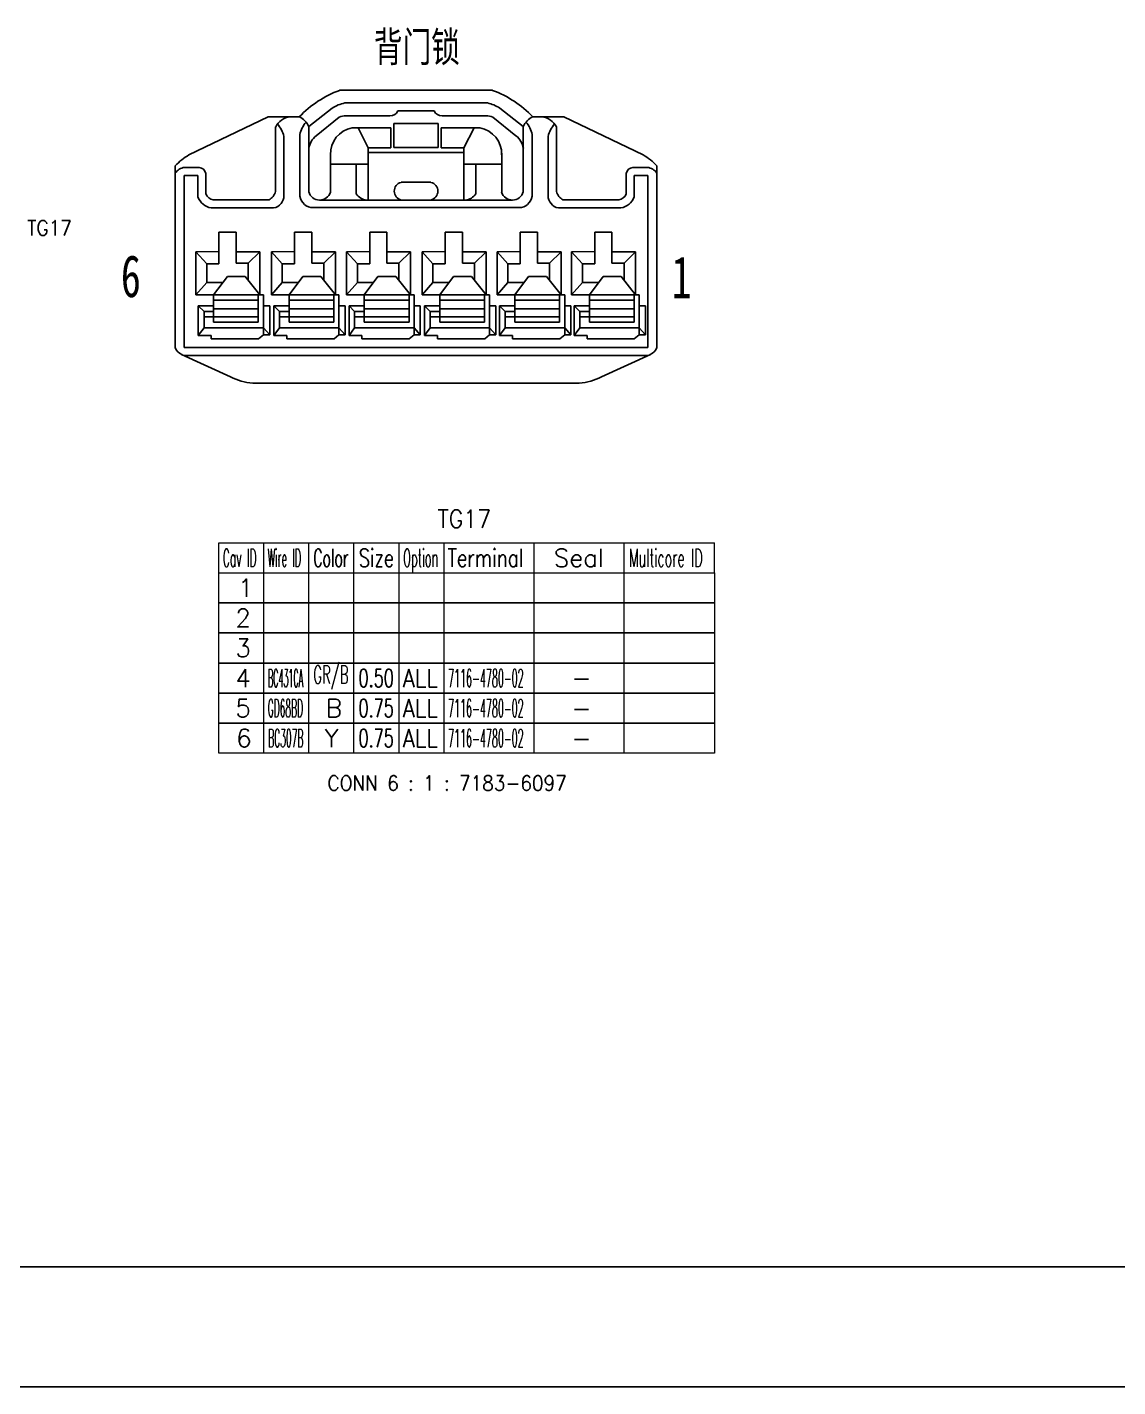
# Model space of a CAD drawing. Header units: inches. Extents: x 47316 to 59086, y 3141 to 11743.
# Drawn here: x 51535.4 to 51717, y 4313.7 to 4540 of the extents above; entities that cross this region are included whole.
import ezdxf

# ---------------------------------------------------------------- set-up
doc = ezdxf.new("R2010")
doc.units = ezdxf.units.IN
doc.header["$MEASUREMENT"] = 0
doc.layers.add('_BLACK_HOLE', color=7, linetype='Continuous')
doc.styles.add('MtX_FangSong_GB2312', font='')
doc.styles.get("Standard").update_dxf_attribs({"font": ''})
doc.styles.get('MtX_FangSong_GB2312').set_extended_font_data('FangSong_GB2312')
doc.styles.get('Standard').set_extended_font_data('SimSun')

msp = doc.modelspace()

# ---------------------------------------------------------------- linework, layer by layer
at = {"layer": '_BLACK_HOLE'}
for p, q in [((51600.14, 4529.51), (51587.4, 4529.51)), ((51600.14, 4529.51), (51612.88, 4529.51)), ((51600.14, 4527.41), (51588.26, 4527.41)), ((51600.14, 4527.41), (51612.02, 4527.41)), ((51575.51, 4525.09), (51562.32, 4518.77)), ((51580.68, 4525.09), (51575.51, 4525.09)), ((51586.18, 4526.54), (51582.28, 4523.49)), ((51587.36, 4525.05), (51583.5, 4521.95)), ((51588.49, 4525.28), (51595.79, 4525.28)), ((51597.12, 4526.08), (51600.14, 4526.08)), ((51603.16, 4526.08), (51600.14, 4526.08)), ((51611.79, 4525.28), (51604.49, 4525.28)), ((51612.92, 4525.05), (51616.77, 4521.95)), ((51614.09, 4526.54), (51618, 4523.49)), ((51619.6, 4525.09), (51624.77, 4525.09)), ((51624.77, 4525.09), (51637.96, 4518.77)), ((51576.76, 4523.42), (51576.76, 4512.66)), ((51582.28, 4523.49), (51582.28, 4512.6)), ((51589.49, 4523.24), (51595.93, 4523.24)), ((51590.48, 4523.24), (51592.16, 4519.96)), ((51595.93, 4523.24), (51595.93, 4519.96)), ((51600.14, 4524.01), (51596.43, 4523.99)), ((51596.43, 4523.99), (51596.43, 4519.97)), ((51600.14, 4524.01), (51600.14, 4524.01)), ((51600.14, 4524.01), (51603.85, 4523.99)), ((51603.85, 4523.99), (51603.85, 4519.97)), ((51610.79, 4523.24), (51604.35, 4523.24)), ((51604.35, 4523.24), (51604.35, 4519.96)), ((51609.8, 4523.24), (51608.12, 4519.96)), ((51618, 4523.49), (51618, 4512.6)), ((51623.52, 4523.42), (51623.52, 4512.66)), ((51578.13, 4521.85), (51578.13, 4511.94)), ((51580.78, 4522.18), (51580.78, 4512.27)), ((51619.5, 4522.18), (51619.5, 4512.27)), ((51622.15, 4521.85), (51622.15, 4511.94)), ((51585.88, 4512.57), (51585.88, 4519.07)), ((51595.93, 4519.96), (51592.16, 4519.96)), ((51592.16, 4519.96), (51592.16, 4511.24)), ((51592.16, 4519.16), (51600.14, 4519.16)), ((51596.43, 4519.97), (51600.14, 4519.97)), ((51603.85, 4519.97), (51600.14, 4519.97)), ((51608.12, 4519.16), (51600.14, 4519.16)), ((51604.35, 4519.96), (51608.12, 4519.96)), ((51608.12, 4519.96), (51608.12, 4511.24)), ((51614.4, 4512.57), (51614.4, 4519.07)), ((51560.04, 4516.96), (51560.04, 4486.69)), ((51561.63, 4516.68), (51564.05, 4516.68)), ((51585.88, 4517.24), (51592.16, 4517.24)), ((51590.16, 4517.24), (51590.19, 4512.29)), ((51614.4, 4517.24), (51608.12, 4517.24)), ((51610.11, 4517.24), (51610.09, 4512.29)), ((51638.65, 4516.68), (51636.23, 4516.68)), ((51640.24, 4516.96), (51640.24, 4486.69)), ((51561.55, 4486.71), (51561.55, 4515.34)), ((51561.55, 4515.34), (51563.82, 4515.34)), ((51563.82, 4515.34), (51563.82, 4511.77)), ((51565.13, 4515.69), (51565.13, 4512.26)), ((51597.65, 4514.2), (51600.14, 4514.2)), ((51602.63, 4514.2), (51600.14, 4514.2)), ((51635.15, 4515.69), (51635.15, 4512.26)), ((51638.73, 4515.34), (51636.46, 4515.34)), ((51636.46, 4515.34), (51636.46, 4511.77)), ((51638.73, 4486.71), (51638.73, 4515.34)), ((51566.38, 4511.27), (51575.67, 4511.27)), ((51584.07, 4511.24), (51600.14, 4511.24)), ((51616.21, 4511.24), (51600.14, 4511.24)), ((51633.9, 4511.27), (51624.61, 4511.27)), ((51566.03, 4509.94), (51576.42, 4509.94)), ((51582.6, 4509.98), (51600.14, 4509.98)), ((51617.68, 4509.98), (51600.14, 4509.98)), ((51634.24, 4509.94), (51623.86, 4509.94)), ((51567.33, 4502.67), (51567.33, 4505.89)), ((51567.33, 4505.89), (51570.19, 4505.89)), ((51570.19, 4505.89), (51570.19, 4502.64)), ((51579.92, 4502.67), (51579.92, 4505.89)), ((51579.92, 4505.89), (51582.78, 4505.89)), ((51582.78, 4505.89), (51582.78, 4502.64)), ((51592.42, 4502.67), (51592.42, 4505.89)), ((51592.42, 4505.89), (51595.28, 4505.89)), ((51595.28, 4505.89), (51595.28, 4502.64)), ((51605, 4502.67), (51605, 4505.89)), ((51605, 4505.89), (51607.86, 4505.89)), ((51607.86, 4505.89), (51607.86, 4502.64)), ((51617.49, 4502.67), (51617.49, 4505.89)), ((51617.49, 4505.89), (51620.36, 4505.89)), ((51620.36, 4505.89), (51620.36, 4502.64)), ((51629.9, 4502.67), (51629.9, 4505.89)), ((51629.9, 4505.89), (51632.76, 4505.89)), ((51632.76, 4505.89), (51632.76, 4502.64)), ((51563.47, 4502.64), (51567.33, 4502.67)), ((51563.47, 4495.48), (51563.47, 4502.64)), ((51563.47, 4502.64), (51565.29, 4500.63)), ((51567.33, 4500.63), (51567.33, 4502.67)), ((51570.19, 4502.64), (51574.14, 4502.64)), ((51570.19, 4502.64), (51570.19, 4500.73)), ((51572.21, 4500.73), (51574.14, 4502.64)), ((51574.14, 4502.64), (51574.14, 4495.48)), ((51576.05, 4502.64), (51579.92, 4502.67)), ((51576.05, 4495.48), (51576.05, 4502.64)), ((51576.05, 4502.64), (51577.87, 4500.63)), ((51579.92, 4500.63), (51579.92, 4502.67)), ((51582.78, 4502.64), (51586.72, 4502.64)), ((51582.78, 4502.64), (51582.78, 4500.73)), ((51584.8, 4500.73), (51586.72, 4502.64)), ((51586.72, 4502.64), (51586.72, 4495.48)), ((51588.55, 4502.64), (51592.42, 4502.67)), ((51588.55, 4495.48), (51588.55, 4502.64)), ((51588.55, 4502.64), (51590.37, 4500.63)), ((51592.42, 4500.63), (51592.42, 4502.67)), ((51595.28, 4502.64), (51599.22, 4502.64)), ((51595.28, 4502.64), (51595.28, 4500.73)), ((51597.29, 4500.73), (51599.22, 4502.64)), ((51599.22, 4502.64), (51599.22, 4495.48)), ((51601.14, 4502.64), (51605, 4502.67)), ((51601.14, 4495.48), (51601.14, 4502.64)), ((51601.14, 4502.64), (51602.96, 4500.63)), ((51605, 4500.63), (51605, 4502.67)), ((51607.86, 4502.64), (51611.81, 4502.64)), ((51607.86, 4502.64), (51607.86, 4500.73)), ((51609.88, 4500.73), (51611.81, 4502.64)), ((51611.81, 4502.64), (51611.81, 4495.48)), ((51613.63, 4502.64), (51617.49, 4502.67)), ((51613.63, 4495.48), (51613.63, 4502.64)), ((51613.63, 4502.64), (51615.45, 4500.63)), ((51617.49, 4500.63), (51617.49, 4502.67)), ((51620.36, 4502.64), (51624.3, 4502.64)), ((51620.36, 4502.64), (51620.36, 4500.73)), ((51622.37, 4500.73), (51624.3, 4502.64)), ((51624.3, 4502.64), (51624.3, 4495.48)), ((51626.04, 4502.64), (51629.9, 4502.67)), ((51626.04, 4495.48), (51626.04, 4502.64)), ((51626.04, 4502.64), (51627.86, 4500.63)), ((51629.9, 4500.63), (51629.9, 4502.67)), ((51632.76, 4502.64), (51636.71, 4502.64)), ((51632.76, 4502.64), (51632.76, 4500.73)), ((51634.78, 4500.73), (51636.71, 4502.64)), ((51636.71, 4502.64), (51636.71, 4495.48)), ((51565.29, 4500.63), (51567.33, 4500.63)), ((51565.29, 4500.63), (51565.29, 4497.54)), ((51570.19, 4500.73), (51572.21, 4500.73)), ((51572.21, 4500.73), (51572.21, 4497.87)), ((51577.87, 4500.63), (51579.92, 4500.63)), ((51577.87, 4500.63), (51577.87, 4497.54)), ((51582.78, 4500.73), (51584.8, 4500.73)), ((51584.8, 4500.73), (51584.8, 4497.87)), ((51590.37, 4500.63), (51592.42, 4500.63)), ((51590.37, 4500.63), (51590.37, 4497.54)), ((51595.28, 4500.73), (51597.29, 4500.73)), ((51597.29, 4500.73), (51597.3, 4497.87)), ((51602.96, 4500.63), (51605, 4500.63)), ((51602.96, 4500.63), (51602.96, 4497.54)), ((51607.86, 4500.73), (51609.88, 4500.73)), ((51609.88, 4500.73), (51609.88, 4497.87)), ((51615.45, 4500.63), (51617.49, 4500.63)), ((51615.45, 4500.63), (51615.45, 4497.54)), ((51620.36, 4500.73), (51622.37, 4500.73)), ((51622.37, 4500.73), (51622.38, 4497.87)), ((51627.86, 4500.63), (51629.9, 4500.63)), ((51627.86, 4500.63), (51627.86, 4497.54)), ((51632.76, 4500.73), (51634.78, 4500.73)), ((51634.78, 4500.73), (51634.78, 4497.87)), ((51568.72, 4498.51), (51566.43, 4495.48)), ((51568.72, 4498.51), (51571.7, 4498.51)), ((51571.7, 4498.51), (51574.14, 4495.48)), ((51581.3, 4498.51), (51579.02, 4495.48)), ((51581.3, 4498.51), (51584.29, 4498.51)), ((51584.29, 4498.51), (51586.72, 4495.48)), ((51593.8, 4498.51), (51591.52, 4495.48)), ((51593.8, 4498.51), (51596.78, 4498.51)), ((51596.78, 4498.51), (51599.22, 4495.48)), ((51606.39, 4498.51), (51604.1, 4495.48)), ((51606.39, 4498.51), (51609.37, 4498.51)), ((51609.37, 4498.51), (51611.81, 4495.48)), ((51618.88, 4498.51), (51616.59, 4495.48)), ((51618.88, 4498.51), (51621.86, 4498.51)), ((51621.86, 4498.51), (51624.3, 4495.48)), ((51631.29, 4498.51), (51629, 4495.48)), ((51631.29, 4498.51), (51634.27, 4498.51)), ((51634.27, 4498.51), (51636.71, 4495.48)), ((51565.29, 4497.54), (51563.47, 4495.48)), ((51574.14, 4495.48), (51563.47, 4495.48)), ((51565.29, 4497.54), (51567.99, 4497.54)), ((51566.43, 4493.61), (51566.43, 4495.48)), ((51573.88, 4495.48), (51573.88, 4490.91)), ((51574.14, 4495.48), (51574.73, 4495.48)), ((51574.73, 4495.48), (51574.73, 4488.8)), ((51577.87, 4497.54), (51576.05, 4495.48)), ((51586.72, 4495.48), (51576.05, 4495.48)), ((51577.87, 4497.54), (51580.57, 4497.54)), ((51579.02, 4493.61), (51579.02, 4495.48)), ((51586.47, 4495.48), (51586.47, 4490.91)), ((51586.72, 4495.48), (51587.31, 4495.48)), ((51587.31, 4495.48), (51587.31, 4488.8)), ((51590.37, 4497.54), (51588.55, 4495.48)), ((51599.22, 4495.48), (51588.55, 4495.48)), ((51590.37, 4497.54), (51593.07, 4497.54)), ((51591.52, 4493.61), (51591.52, 4495.48)), ((51598.97, 4495.48), (51598.97, 4490.91)), ((51599.22, 4495.48), (51599.81, 4495.48)), ((51599.81, 4495.48), (51599.81, 4488.8)), ((51602.96, 4497.54), (51601.14, 4495.48)), ((51611.81, 4495.48), (51601.14, 4495.48)), ((51602.96, 4497.54), (51605.66, 4497.54)), ((51604.1, 4493.61), (51604.1, 4495.48)), ((51611.55, 4495.48), (51611.55, 4490.91)), ((51611.81, 4495.48), (51612.4, 4495.48)), ((51612.4, 4495.48), (51612.4, 4488.8)), ((51615.45, 4497.54), (51613.63, 4495.48)), ((51624.3, 4495.48), (51613.63, 4495.48)), ((51615.45, 4497.54), (51618.15, 4497.54)), ((51616.59, 4493.61), (51616.59, 4495.48)), ((51624.05, 4495.48), (51624.05, 4490.91)), ((51624.3, 4495.48), (51624.89, 4495.48)), ((51624.89, 4495.48), (51624.89, 4488.8)), ((51627.86, 4497.54), (51626.04, 4495.48)), ((51636.71, 4495.48), (51626.04, 4495.48)), ((51627.86, 4497.54), (51630.56, 4497.54)), ((51629, 4493.61), (51629, 4495.48)), ((51636.45, 4495.48), (51636.45, 4490.91)), ((51636.71, 4495.48), (51637.3, 4495.48)), ((51637.3, 4495.48), (51637.3, 4488.8)), ((51563.89, 4493.61), (51566.43, 4493.61)), ((51563.89, 4493.61), (51563.89, 4488.72)), ((51564.84, 4492.67), (51563.89, 4493.61)), ((51566.43, 4490.91), (51566.43, 4494.96)), ((51566.51, 4494.56), (51573.88, 4494.56)), ((51574.73, 4493.62), (51575.77, 4493.62)), ((51575.77, 4493.62), (51575.77, 4488.8)), ((51576.48, 4493.61), (51579.02, 4493.61)), ((51576.48, 4493.61), (51576.48, 4488.72)), ((51577.42, 4492.67), (51576.48, 4493.61)), ((51579.02, 4490.91), (51579.02, 4494.96)), ((51579.09, 4494.56), (51586.47, 4494.56)), ((51587.31, 4493.62), (51588.36, 4493.62)), ((51588.36, 4493.62), (51588.36, 4488.8)), ((51588.98, 4493.61), (51591.52, 4493.61)), ((51588.98, 4493.61), (51588.98, 4488.72)), ((51589.92, 4492.67), (51588.98, 4493.61)), ((51591.52, 4490.91), (51591.52, 4494.96)), ((51591.59, 4494.56), (51598.97, 4494.56)), ((51599.81, 4493.62), (51600.85, 4493.62)), ((51600.85, 4493.62), (51600.85, 4488.8)), ((51601.56, 4493.61), (51604.1, 4493.61)), ((51601.56, 4493.61), (51601.56, 4488.72)), ((51602.51, 4492.67), (51601.56, 4493.61)), ((51604.1, 4490.91), (51604.1, 4494.96)), ((51604.18, 4494.56), (51611.55, 4494.56)), ((51612.4, 4493.62), (51613.44, 4493.62)), ((51613.44, 4493.62), (51613.44, 4488.8)), ((51614.06, 4493.61), (51616.59, 4493.61)), ((51614.06, 4493.61), (51614.06, 4488.72)), ((51615, 4492.67), (51614.06, 4493.61)), ((51616.59, 4490.91), (51616.59, 4494.96)), ((51616.67, 4494.56), (51624.05, 4494.56)), ((51624.89, 4493.62), (51625.93, 4493.62)), ((51625.93, 4493.62), (51625.93, 4488.8)), ((51626.46, 4493.61), (51629, 4493.61)), ((51626.46, 4493.61), (51626.46, 4488.72)), ((51627.41, 4492.67), (51626.46, 4493.61)), ((51629, 4490.91), (51629, 4494.96)), ((51629.08, 4494.56), (51636.45, 4494.56)), ((51637.3, 4493.62), (51638.34, 4493.62)), ((51638.34, 4493.62), (51638.34, 4488.8)), ((51564.84, 4492.67), (51564.84, 4489.97)), ((51564.84, 4492.67), (51566.43, 4492.67)), ((51564.84, 4491.8), (51566.43, 4491.8)), ((51566.43, 4493.11), (51573.88, 4493.11)), ((51566.43, 4491.8), (51573.88, 4491.8)), ((51573.88, 4490.91), (51566.43, 4490.91)), ((51577.42, 4492.67), (51577.42, 4489.97)), ((51577.42, 4492.67), (51579.02, 4492.67)), ((51577.42, 4491.8), (51579.02, 4491.8)), ((51579.02, 4493.11), (51586.47, 4493.11)), ((51579.02, 4491.8), (51586.47, 4491.8)), ((51586.47, 4490.91), (51579.02, 4490.91)), ((51589.92, 4492.67), (51589.92, 4489.97)), ((51589.92, 4492.67), (51591.52, 4492.67)), ((51589.92, 4491.8), (51591.52, 4491.8)), ((51591.52, 4493.11), (51598.97, 4493.11)), ((51591.52, 4491.8), (51598.97, 4491.8)), ((51598.97, 4490.91), (51591.52, 4490.91)), ((51602.51, 4492.67), (51602.51, 4489.97)), ((51602.51, 4492.67), (51604.1, 4492.67)), ((51602.51, 4491.8), (51604.1, 4491.8)), ((51604.1, 4493.11), (51611.55, 4493.11)), ((51604.1, 4491.8), (51611.55, 4491.8)), ((51611.55, 4490.91), (51604.1, 4490.91)), ((51615, 4492.67), (51615, 4489.97)), ((51615, 4492.67), (51616.59, 4492.67)), ((51615, 4491.8), (51616.59, 4491.8)), ((51616.59, 4493.11), (51624.05, 4493.11)), ((51616.59, 4491.8), (51624.05, 4491.8)), ((51624.05, 4490.91), (51616.59, 4490.91)), ((51627.41, 4492.67), (51627.41, 4489.97)), ((51627.41, 4492.67), (51629, 4492.67)), ((51627.41, 4491.8), (51629, 4491.8)), ((51629, 4493.11), (51636.45, 4493.11)), ((51629, 4491.8), (51636.45, 4491.8)), ((51636.45, 4490.91), (51629, 4490.91)), ((51564.84, 4489.97), (51563.89, 4488.72)), ((51563.89, 4488.72), (51566.04, 4488.72)), ((51564.84, 4489.97), (51574.73, 4489.97)), ((51566.04, 4488.72), (51566.04, 4488.16)), ((51574.73, 4488.8), (51573.9, 4488.16)), ((51574.73, 4489.97), (51575.77, 4488.8)), ((51575.77, 4488.8), (51574.73, 4488.8)), ((51577.42, 4489.97), (51576.48, 4488.72)), ((51576.48, 4488.72), (51578.63, 4488.72)), ((51577.42, 4489.97), (51587.31, 4489.97)), ((51578.63, 4488.72), (51578.63, 4488.16)), ((51587.31, 4488.8), (51586.49, 4488.16)), ((51587.31, 4489.97), (51588.36, 4488.8)), ((51588.36, 4488.8), (51587.31, 4488.8)), ((51589.92, 4489.97), (51588.98, 4488.72)), ((51588.98, 4488.72), (51591.12, 4488.72)), ((51589.92, 4489.97), (51599.81, 4489.97)), ((51591.12, 4488.72), (51591.12, 4488.16)), ((51599.81, 4488.8), (51598.99, 4488.16)), ((51599.81, 4489.97), (51600.85, 4488.8)), ((51600.85, 4488.8), (51599.81, 4488.8)), ((51602.51, 4489.97), (51601.56, 4488.72)), ((51601.56, 4488.72), (51603.71, 4488.72)), ((51602.51, 4489.97), (51612.4, 4489.97)), ((51603.71, 4488.72), (51603.71, 4488.16)), ((51612.4, 4488.8), (51611.57, 4488.16)), ((51612.4, 4489.97), (51613.44, 4488.8)), ((51613.44, 4488.8), (51612.4, 4488.8)), ((51615, 4489.97), (51614.06, 4488.72)), ((51614.06, 4488.72), (51616.2, 4488.72)), ((51615, 4489.97), (51624.89, 4489.97)), ((51616.2, 4488.72), (51616.2, 4488.16)), ((51624.89, 4488.8), (51624.06, 4488.16)), ((51624.89, 4489.97), (51625.93, 4488.8)), ((51625.93, 4488.8), (51624.89, 4488.8)), ((51627.41, 4489.97), (51626.46, 4488.72)), ((51626.46, 4488.72), (51628.61, 4488.72)), ((51627.41, 4489.97), (51637.3, 4489.97)), ((51628.61, 4488.72), (51628.61, 4488.16)), ((51637.3, 4488.8), (51636.47, 4488.16)), ((51637.3, 4489.97), (51638.34, 4488.8)), ((51638.34, 4488.8), (51637.3, 4488.8)), ((51600.14, 4486.71), (51561.55, 4486.71)), ((51566.04, 4488.16), (51573.9, 4488.16)), ((51578.63, 4488.16), (51586.49, 4488.16)), ((51591.12, 4488.16), (51598.99, 4488.16)), ((51600.14, 4486.71), (51638.73, 4486.71)), ((51603.71, 4488.16), (51611.57, 4488.16)), ((51616.2, 4488.16), (51624.06, 4488.16)), ((51628.61, 4488.16), (51636.47, 4488.16)), ((51569.25, 4481.84), (51561.11, 4485.54)), ((51600.14, 4485.34), (51561.51, 4485.35)), ((51600.14, 4485.34), (51638.77, 4485.35)), ((51631.03, 4481.84), (51639.17, 4485.54)), ((51600.14, 4480.78), (51572.96, 4480.78)), ((51600.14, 4480.78), (51627.32, 4480.78))]:
    msp.add_line(p, q, dxfattribs=at)
at = {"layer": '_BLACK_HOLE', "linetype": 'Continuous', "lineweight": 15}
for p, q in [((51567.31, 4454.17), (51649.81, 4454.17)), ((51567.31, 4449.17), (51567.31, 4454.17)), ((51567.31, 4449.17), (51649.81, 4449.17))]:
    msp.add_line(p, q, dxfattribs=at)
at = {"layer": '_BLACK_HOLE', "color": 7, "linetype": 'Continuous', "lineweight": 15}
for p, q in [((51574.81, 4449.17), (51574.81, 4454.17)), ((51582.31, 4449.17), (51582.31, 4454.17)), ((51589.81, 4449.17), (51589.81, 4454.17)), ((51597.31, 4449.17), (51597.31, 4454.17)), ((51604.81, 4449.17), (51604.81, 4454.17)), ((51619.81, 4449.17), (51619.81, 4454.17)), ((51634.81, 4449.17), (51634.81, 4454.17)), ((51649.81, 4449.17), (51649.81, 4454.17))]:
    msp.add_line(p, q, dxfattribs=at)
at = {"layer": '_BLACK_HOLE', "color": 102, "linetype": 'Continuous', "lineweight": 15}
for p, q in [((51574.81, 4444.17), (51574.81, 4449.17)), ((51582.31, 4444.17), (51582.31, 4449.17)), ((51589.81, 4444.17), (51589.81, 4449.17)), ((51597.31, 4444.17), (51597.31, 4449.17)), ((51604.81, 4444.17), (51604.81, 4449.17)), ((51619.81, 4444.17), (51619.81, 4449.17)), ((51634.81, 4444.17), (51634.81, 4449.17)), ((51574.81, 4439.17), (51574.81, 4444.17)), ((51582.31, 4439.17), (51582.31, 4444.17)), ((51589.81, 4439.17), (51589.81, 4444.17)), ((51597.31, 4439.17), (51597.31, 4444.17)), ((51604.81, 4439.17), (51604.81, 4444.17)), ((51619.81, 4439.17), (51619.81, 4444.17)), ((51634.81, 4439.17), (51634.81, 4444.17)), ((51574.81, 4434.17), (51574.81, 4439.17)), ((51582.31, 4434.17), (51582.31, 4439.17)), ((51589.81, 4434.17), (51589.81, 4439.17)), ((51597.31, 4434.17), (51597.31, 4439.17)), ((51604.81, 4434.17), (51604.81, 4439.17)), ((51619.81, 4434.17), (51619.81, 4439.17)), ((51634.81, 4434.17), (51634.81, 4439.17)), ((51574.81, 4429.17), (51574.81, 4434.17)), ((51582.31, 4429.17), (51582.31, 4434.17)), ((51589.81, 4429.17), (51589.81, 4434.17)), ((51597.31, 4429.17), (51597.31, 4434.17)), ((51604.81, 4429.17), (51604.81, 4434.17)), ((51619.81, 4429.17), (51619.81, 4434.17)), ((51634.81, 4429.17), (51634.81, 4434.17)), ((51574.81, 4424.17), (51574.81, 4429.17)), ((51582.31, 4424.17), (51582.31, 4429.17)), ((51589.81, 4424.17), (51589.81, 4429.17)), ((51597.31, 4424.17), (51597.31, 4429.17)), ((51604.81, 4424.17), (51604.81, 4429.17)), ((51619.81, 4424.17), (51619.81, 4429.17)), ((51634.81, 4424.17), (51634.81, 4429.17)), ((51574.81, 4419.17), (51574.81, 4424.17)), ((51582.31, 4419.17), (51582.31, 4424.17)), ((51589.81, 4419.17), (51589.81, 4424.17)), ((51597.31, 4419.17), (51597.31, 4424.17)), ((51604.81, 4419.17), (51604.81, 4424.17)), ((51619.81, 4419.17), (51619.81, 4424.17)), ((51634.81, 4419.17), (51634.81, 4424.17))]:
    msp.add_line(p, q, dxfattribs=at)
at = {"layer": '_BLACK_HOLE', "lineweight": -3}
for p, q in [((50282.93, 4333.67), (52025.93, 4333.67)), ((50262.93, 4313.67), (52045.93, 4313.67))]:
    msp.add_line(p, q, dxfattribs=at)
at = {"layer": '_BLACK_HOLE', "linetype": 'Continuous', "lineweight": 15}
for points in [[(51567.31, 4444.17), (51567.31, 4449.17), (51649.81, 4449.17), (51649.81, 4444.17)], [(51567.31, 4439.17), (51567.31, 4444.17), (51649.81, 4444.17), (51649.81, 4439.17)], [(51567.31, 4434.17), (51567.31, 4439.17), (51649.81, 4439.17), (51649.81, 4434.17)], [(51567.31, 4429.17), (51567.31, 4434.17), (51649.81, 4434.17), (51649.81, 4429.17)], [(51567.31, 4424.17), (51567.31, 4429.17), (51649.81, 4429.17), (51649.81, 4424.17)], [(51567.31, 4419.17), (51567.31, 4424.17), (51649.81, 4424.17), (51649.81, 4419.17)]]:
    msp.add_lwpolyline(points, close=True, dxfattribs=at)
at = {"layer": '_BLACK_HOLE'}
for centre, radius, start, end in [((51593.69, 4512.62), 18.02, 110.4361, 136.1923), ((51606.59, 4512.62), 18.02, 43.8077, 69.5639), ((51589.4, 4521.8), 5.72, 101.5229, 124.1744), ((51610.88, 4521.8), 5.72, 55.8256, 78.4771), ((51579.48, 4522.09), 3.02, 95.874, 153.9013), ((51579.47, 4522.29), 3.05, 23.123, 66.6063), ((51589.03, 4519.71), 5.6, 95.5632, 107.4015), ((51595.93, 4526.56), 1.28, 263.7102, 338.0368), ((51604.35, 4526.56), 1.28, 201.9632, 276.2898), ((51611.25, 4519.71), 5.6, 72.5985, 84.4368), ((51620.81, 4522.29), 3.05, 113.3937, 156.877), ((51620.8, 4522.09), 3.02, 26.0987, 84.126), ((51573.45, 4520.72), 4.82, 13.5578, 41.4299), ((51585.53, 4521.02), 4.89, 139.1233, 166.3452), ((51590.26, 4518.93), 4.38, 100.0786, 181.8831), ((51610.02, 4518.93), 4.38, 358.1169, 79.9214), ((51614.75, 4521.02), 4.89, 13.6548, 40.8767), ((51626.83, 4520.72), 4.82, 138.5701, 166.4422), ((51585.69, 4519.28), 3.46, 129.2486, 170.9465), ((51614.59, 4519.28), 3.46, 9.0535, 50.7514), ((51567.93, 4509.34), 10.97, 120.7975, 135.9976), ((51632.35, 4509.34), 10.97, 44.0024, 59.2025), ((51561.8, 4514.61), 2.07, 94.842, 148.1311), ((51563.93, 4515.46), 1.22, 10.6777, 84.37), ((51636.35, 4515.46), 1.22, 95.63, 169.3223), ((51638.48, 4514.61), 2.07, 31.8689, 85.158), ((51598.03, 4512.72), 1.52, 104.2421, 256.7944), ((51602.25, 4512.72), 1.52, 283.2056, 75.7579), ((51566.47, 4512.71), 2.81, 199.5772, 261.1288), ((51566.68, 4512.94), 1.7, 203.7898, 259.931), ((51574.44, 4513.36), 2.43, 300.4379, 343.1578), ((51576.07, 4511.97), 2.07, 279.8727, 0.7905), ((51583.09, 4512.24), 2.3, 179.072, 257.7194), ((51584.08, 4513.12), 1.88, 196.1701, 342.9569), ((51592.04, 4513.39), 2.15, 210.6613, 266.8735), ((51608.24, 4513.39), 2.15, 273.1265, 329.3387), ((51616.19, 4513.12), 1.88, 197.0431, 343.8299), ((51617.19, 4512.24), 2.3, 282.2806, 0.928), ((51624.21, 4511.97), 2.07, 179.2095, 260.1273), ((51625.84, 4513.36), 2.43, 196.8422, 239.5621), ((51633.6, 4512.94), 1.7, 280.069, 336.2102), ((51633.81, 4512.71), 2.81, 278.8712, 340.4228), ((51561.97, 4487.41), 2.06, 200.5113, 245.9104), ((51638.31, 4487.41), 2.06, 294.0896, 339.4887), ((51573.49, 4489.67), 8.91, 241.5819, 266.5813), ((51626.79, 4489.67), 8.91, 273.4187, 298.4181)]:
    msp.add_arc(centre, radius, start, end, dxfattribs=at)

# ---------------------------------------------------------------- texts
at = {"layer": '_BLACK_HOLE', "lineweight": -2, "width": 0.7}
msp.add_text('背门锁', height=5, dxfattribs=at).set_placement((51593.12, 4534.25))
at = {"layer": '_BLACK_HOLE', "style": 'MtX_FangSong_GB2312', "width": 0.7}
for s, p in [('6', (51550.99, 4495.09)), ('1', (51642.69, 4494.89))]:
    msp.add_text(s, height=7, rotation=360, dxfattribs=at).set_placement(p)
at = {"layer": '_BLACK_HOLE', "color": 21, "linetype": 'Continuous', "lineweight": 15, "attachment_point": 1}
for s, insert, char_height, width in [('\\Fromans.shx;\\W0.9000000000;\\T1.0000000000;\\o\\lTG17', (51535.4, 4507.86), 2.5, 8.25), ('\\Fromans.shx;\\W0.3226950355;\\T1.0000000000;\\o\\lBC431CA', (51575.49, 4433.17), 3, 6.5), ('\\Fromans.shx;\\W0.6500000000;\\T1.0000000000;\\o\\l0.50', (51590.58, 4433.17), 3, 6.5), ('\\Fromans.shx;\\W0.3888888889;\\T1.0000000000;\\o\\l7116-4780-02', (51605.47, 4433.17), 3, 14), ('\\Fromans.shx;\\W0.3669354839;\\T1.0000000000;\\o\\lGD68BD', (51575.46, 4428.17), 3, 6.5), ('\\Fromans.shx;\\W0.6500000000;\\T1.0000000000;\\o\\l0.75', (51590.58, 4428.17), 3, 6.5), ('\\Fromans.shx;\\W0.3888888889;\\T1.0000000000;\\o\\l7116-4780-02', (51605.47, 4428.17), 3, 14), ('\\Fromans.shx;\\W0.3699186992;\\T1.0000000000;\\o\\lBC307B', (51575.52, 4423.17), 3, 6.5), ('\\Fromans.shx;\\W0.6500000000;\\T1.0000000000;\\o\\l0.75', (51590.58, 4423.17), 3, 6.5), ('\\Fromans.shx;\\W0.3888888889;\\T1.0000000000;\\o\\l7116-4780-02', (51605.47, 4423.17), 3, 14)]:
    msp.add_mtext(s, dxfattribs=dict(at, insert=insert, char_height=char_height, width=width))
at = {"layer": '_BLACK_HOLE', "color": 6, "linetype": 'Continuous', "lineweight": 20, "insert": (51603.73, 4459.67), "char_height": 3, "width": 9.9, "attachment_point": 1}
msp.add_mtext('\\Fromans.shx;\\W0.9000000000;\\T1.0000000000;\\o\\lTG17', dxfattribs=at)
at = {"layer": '_BLACK_HOLE', "color": 7, "linetype": 'Continuous', "lineweight": 15, "char_height": 3, "attachment_point": 1}
for s, insert, width in [('\\Fromans.shx;\\W0.4292452830;\\T1.0000000000;\\o\\lCav ID', (51567.99, 4453.17), 6.5), ('\\Fromans.shx;\\W0.4026548673;\\T1.0000000000;\\o\\lWire ID', (51575.42, 4453.17), 6.5), ('\\Fromans.shx;\\W0.5687500000;\\T1.0000000000;\\o\\lColor', (51583.05, 4453.17), 6.5), ('\\Fromans.shx;\\W0.7222222222;\\T1.0000000000;\\o\\lSize', (51590.62, 4453.17), 6.5), ('\\Fromans.shx;\\W0.4595959596;\\T1.0000000000;\\o\\lOption', (51598, 4453.17), 6.5), ('\\Fromans.shx;\\W0.7480916031;\\T1.0000000000;\\o\\lTerminal', (51605.41, 4453.17), 14), ('\\Fromans.shx;\\W1.0000000000;\\T1.0000000000;\\o\\lSeal', (51623.09, 4453.17), 9.2857), ('\\Fromans.shx;\\W0.5185185185;\\T1.0000000000;\\o\\lMulticore ID', (51635.6, 4453.17), 14), ('\\Fromans.shx;\\W1.0000000000;\\T1.0000000000;\\o\\l1', (51570.48, 4448.17), 2.8571), ('\\Fromans.shx;\\W1.0000000000;\\T1.0000000000;\\o\\l2', (51570.06, 4443.17), 2.8571), ('\\Fromans.shx;\\W1.0000000000;\\T1.0000000000;\\o\\l3', (51570.06, 4438.17), 2.8571), ('\\Fromans.shx;\\W1.0000000000;\\T1.0000000000;\\o\\l4', (51570.06, 4433.17), 2.8571), ('\\Fromans.shx;\\W1.0000000000;\\T1.0000000000;\\o\\l5', (51570.06, 4428.17), 2.8571), ('\\Fromans.shx;\\W1.0000000000;\\T1.0000000000;\\o\\l6', (51570.2, 4423.17), 2.8571)]:
    msp.add_mtext(s, dxfattribs=dict(at, insert=insert, width=width))
at = {"layer": '_BLACK_HOLE', "color": 140, "linetype": 'Continuous', "lineweight": 15, "char_height": 3, "attachment_point": 1}
for s, insert, width in [('\\Fromans.shx;\\W0.5352941176;\\T1.0000000000;\\o\\lGR/B', (51583.04, 4433.74), 6.5), ('\\Fromans.shx;\\W0.8750000000;\\T1.0000000000;\\o\\lALL', (51597.93, 4433.17), 6.5), ('\\Fromans.shx;\\W1.0000000000;\\T1.0000000000;\\o\\l-', (51626.02, 4433.17), 3.7143), ('\\Fromans.shx;\\W1.0000000000;\\T1.0000000000;\\o\\lB', (51585.13, 4428.17), 3), ('\\Fromans.shx;\\W0.8750000000;\\T1.0000000000;\\o\\lALL', (51597.93, 4428.17), 6.5), ('\\Fromans.shx;\\W1.0000000000;\\T1.0000000000;\\o\\l-', (51626.02, 4428.17), 3.7143), ('\\Fromans.shx;\\W1.0000000000;\\T1.0000000000;\\o\\lY', (51584.91, 4423.17), 2.5714), ('\\Fromans.shx;\\W0.8750000000;\\T1.0000000000;\\o\\lALL', (51597.93, 4423.17), 6.5), ('\\Fromans.shx;\\W1.0000000000;\\T1.0000000000;\\o\\l-', (51626.02, 4423.17), 3.7143)]:
    msp.add_mtext(s, dxfattribs=dict(at, insert=insert, width=width))
at = {"layer": '_BLACK_HOLE', "color": 42, "linetype": 'Continuous', "lineweight": 15, "insert": (51585.41, 4415.42), "char_height": 2.5, "width": 46.9286, "attachment_point": 1}
msp.add_mtext('\\Fromans.shx;\\W0.9000000000;\\T1.0000000000;\\o\\lCONN 6 : 1 : 7183-6097', dxfattribs=at)

doc.saveas('drawing.dxf')
